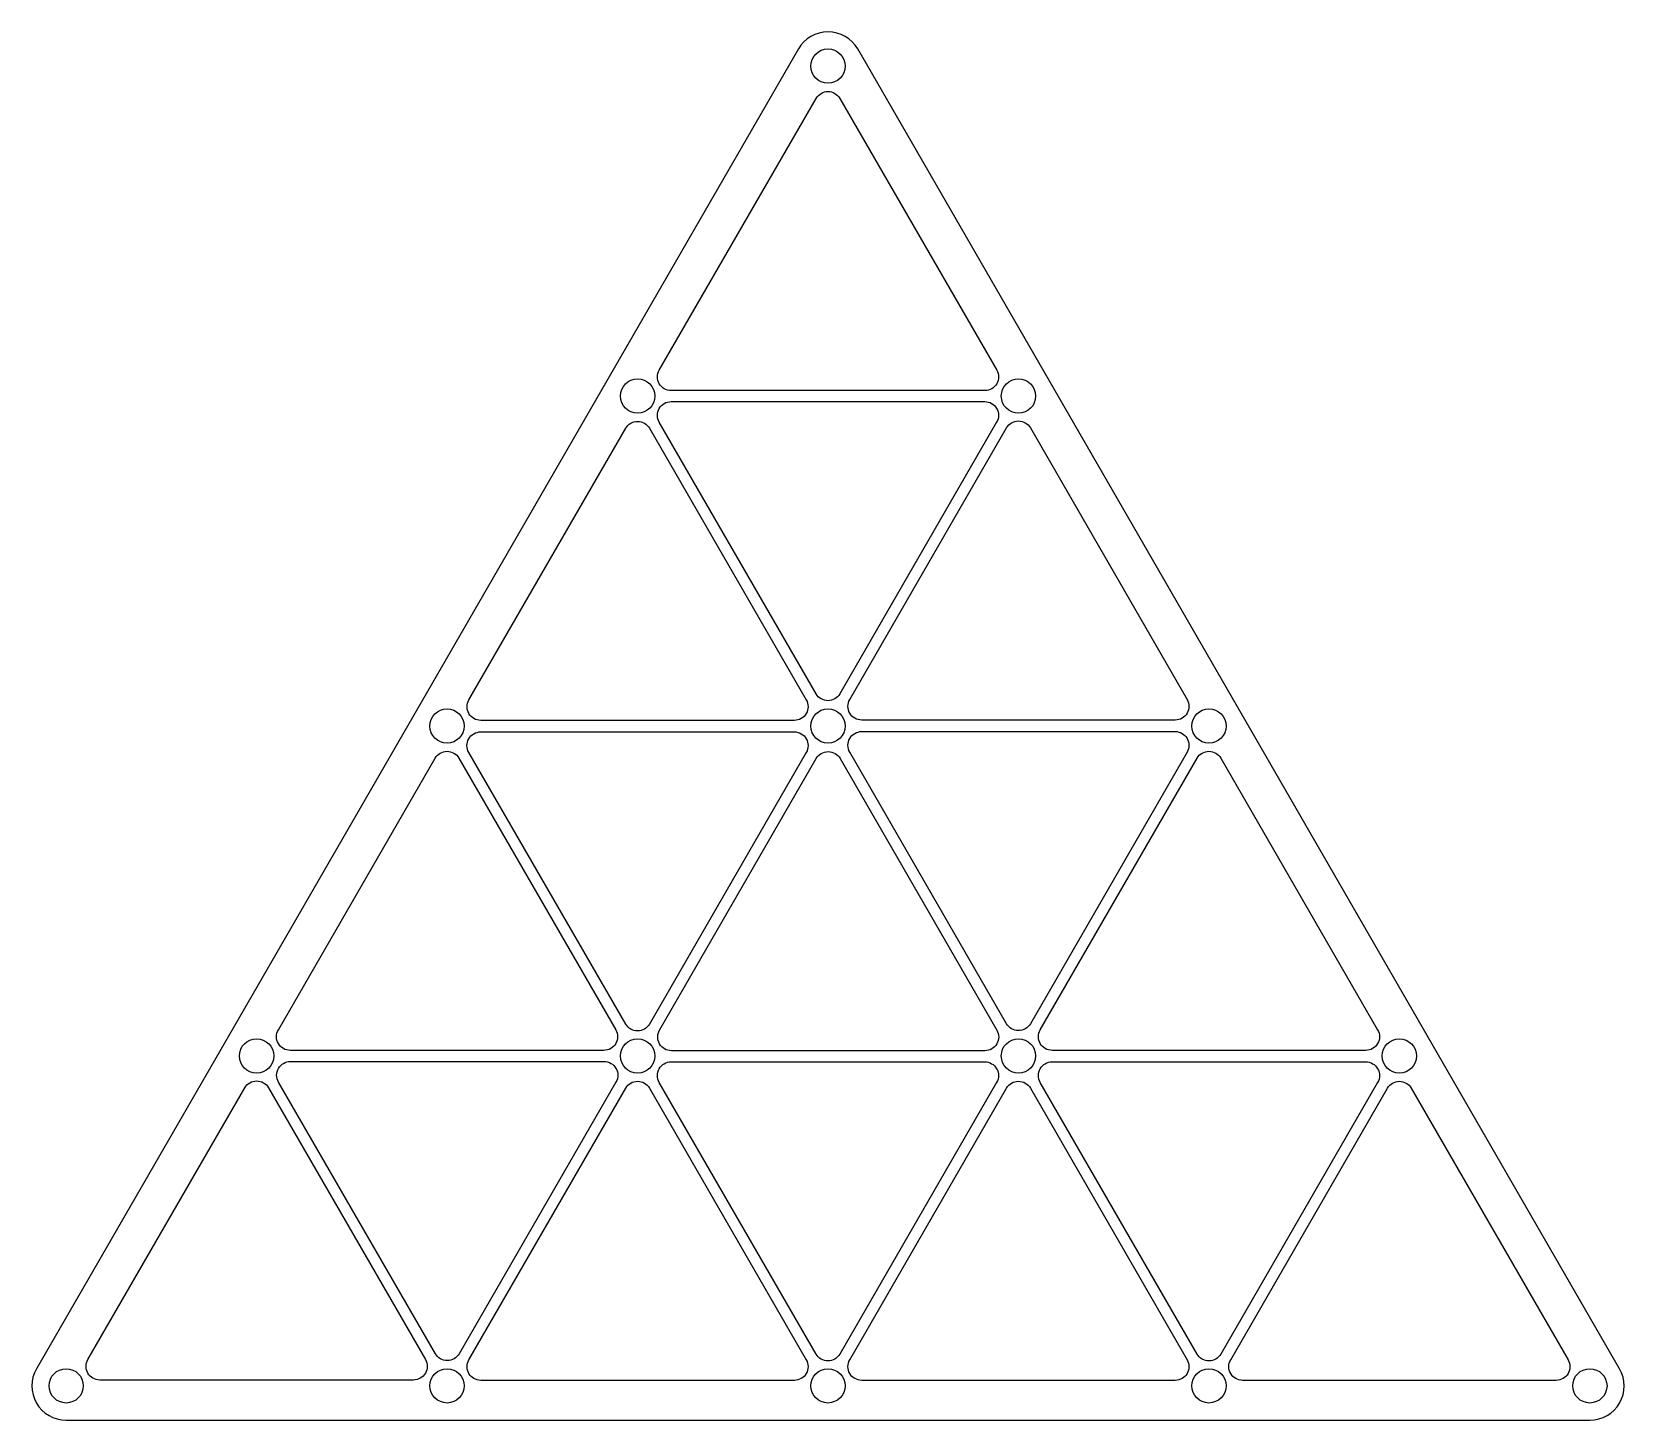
# Model space of a CAD drawing. Extents: x -136 to 3, y -3 to 118.
import ezdxf

# ---------------------------------------------------------------- set-up
doc = ezdxf.new("R2010")
doc.units = 0
doc.layers.get('0').update_dxf_attribs({"linetype": 'CONTINUOUS'})

msp = doc.modelspace()

# ---------------------------------------------------------------- linework, layer by layer
for points in [[(-69.26, 116.97), (-135.93, 1.5, 0.57735), (-133.33, -3), (0, -3, 0.57735), (2.6, 1.5), (-64.07, 116.97, 0.57735)], [(-52.94, 87.08), (-80.39, 87.08, -0.57735), (-81.43, 88.88), (-67.7, 112.65, -0.57735), (-65.63, 112.65), (-51.9, 88.88, -0.57735)], [(-80.39, 86.12), (-52.95, 86.12, -0.57735), (-51.91, 84.32), (-65.63, 60.55, -0.57735), (-67.71, 60.55), (-81.43, 84.32, -0.57735)], [(-69.61, 58.22), (-97.05, 58.22, -0.57735), (-98.09, 60.02), (-84.37, 83.78, -0.57735), (-82.29, 83.78), (-68.57, 60.02, -0.57735)], [(-36.28, 58.25), (-63.72, 58.25, -0.57735), (-64.76, 60.05), (-51.04, 83.82, -0.57735), (-48.96, 83.82), (-35.24, 60.05, -0.57735)], [(-97.06, 57.22), (-69.61, 57.22, -0.57735), (-68.57, 55.42), (-82.29, 31.65, -0.57735), (-84.37, 31.65), (-98.1, 55.42, -0.57735)], [(-63.72, 57.25), (-36.28, 57.25, -0.57735), (-35.24, 55.45), (-48.96, 31.69, -0.57735), (-51.04, 31.69), (-64.76, 55.45, -0.57735)], [(-86.28, 29.35), (-113.72, 29.35, -0.57735), (-114.76, 31.15), (-101.04, 54.92, -0.57735), (-98.96, 54.92), (-85.24, 31.15, -0.57735)], [(-52.93, 29.32), (-80.37, 29.32, -0.57735), (-81.41, 31.12), (-67.69, 54.89, -0.57735), (-65.61, 54.89), (-51.89, 31.12, -0.57735)], [(-19.61, 29.35), (-47.05, 29.35, -0.57735), (-48.09, 31.15), (-34.37, 54.92, -0.57735), (-32.29, 54.92), (-18.57, 31.15, -0.57735)], [(-113.71, 28.38), (-86.26, 28.38, -0.57735), (-85.22, 26.58), (-98.95, 2.81, -0.57735), (-101.02, 2.81), (-114.75, 26.58, -0.57735)], [(-80.39, 28.35), (-52.95, 28.35, -0.57735), (-51.91, 26.55), (-65.63, 2.78, -0.57735), (-67.71, 2.78), (-81.43, 26.55, -0.57735)], [(-47.06, 28.35), (-19.61, 28.35, -0.57735), (-18.57, 26.55), (-32.3, 2.78, -0.57735), (-34.37, 2.78), (-48.1, 26.55, -0.57735)], [(-102.94, 0.51), (-130.39, 0.51, -0.57735), (-131.43, 2.31), (-117.7, 26.08, -0.57735), (-115.62, 26.08), (-101.9, 2.31, -0.57735)], [(-69.61, 0.48), (-97.05, 0.48, -0.57735), (-98.09, 2.28), (-84.37, 26.05, -0.57735), (-82.29, 26.05), (-68.57, 2.28, -0.57735)], [(-36.28, 0.48), (-63.72, 0.48, -0.57735), (-64.76, 2.28), (-51.04, 26.05, -0.57735), (-48.96, 26.05), (-35.24, 2.28, -0.57735)], [(-2.94, 0.48), (-30.39, 0.48, -0.57735), (-31.43, 2.28), (-17.7, 26.05, -0.57735), (-15.63, 26.05), (-1.9, 2.28, -0.57735)]]:
    msp.add_lwpolyline(points, format="xyb", close=True)
for centre in [(-66.67, 115.47), (-83.33, 86.6), (-50, 86.6), (-100, 57.73), (-66.67, 57.73), (-33.33, 57.73), (-116.67, 28.87), (-83.33, 28.87), (-50, 28.87), (-16.67, 28.87), (-133.33, 0), (-100, 0), (-66.67, 0), (-33.33, 0), (0, 0)]:
    msp.add_circle(centre, 1.5)

doc.saveas('drawing.dxf')
